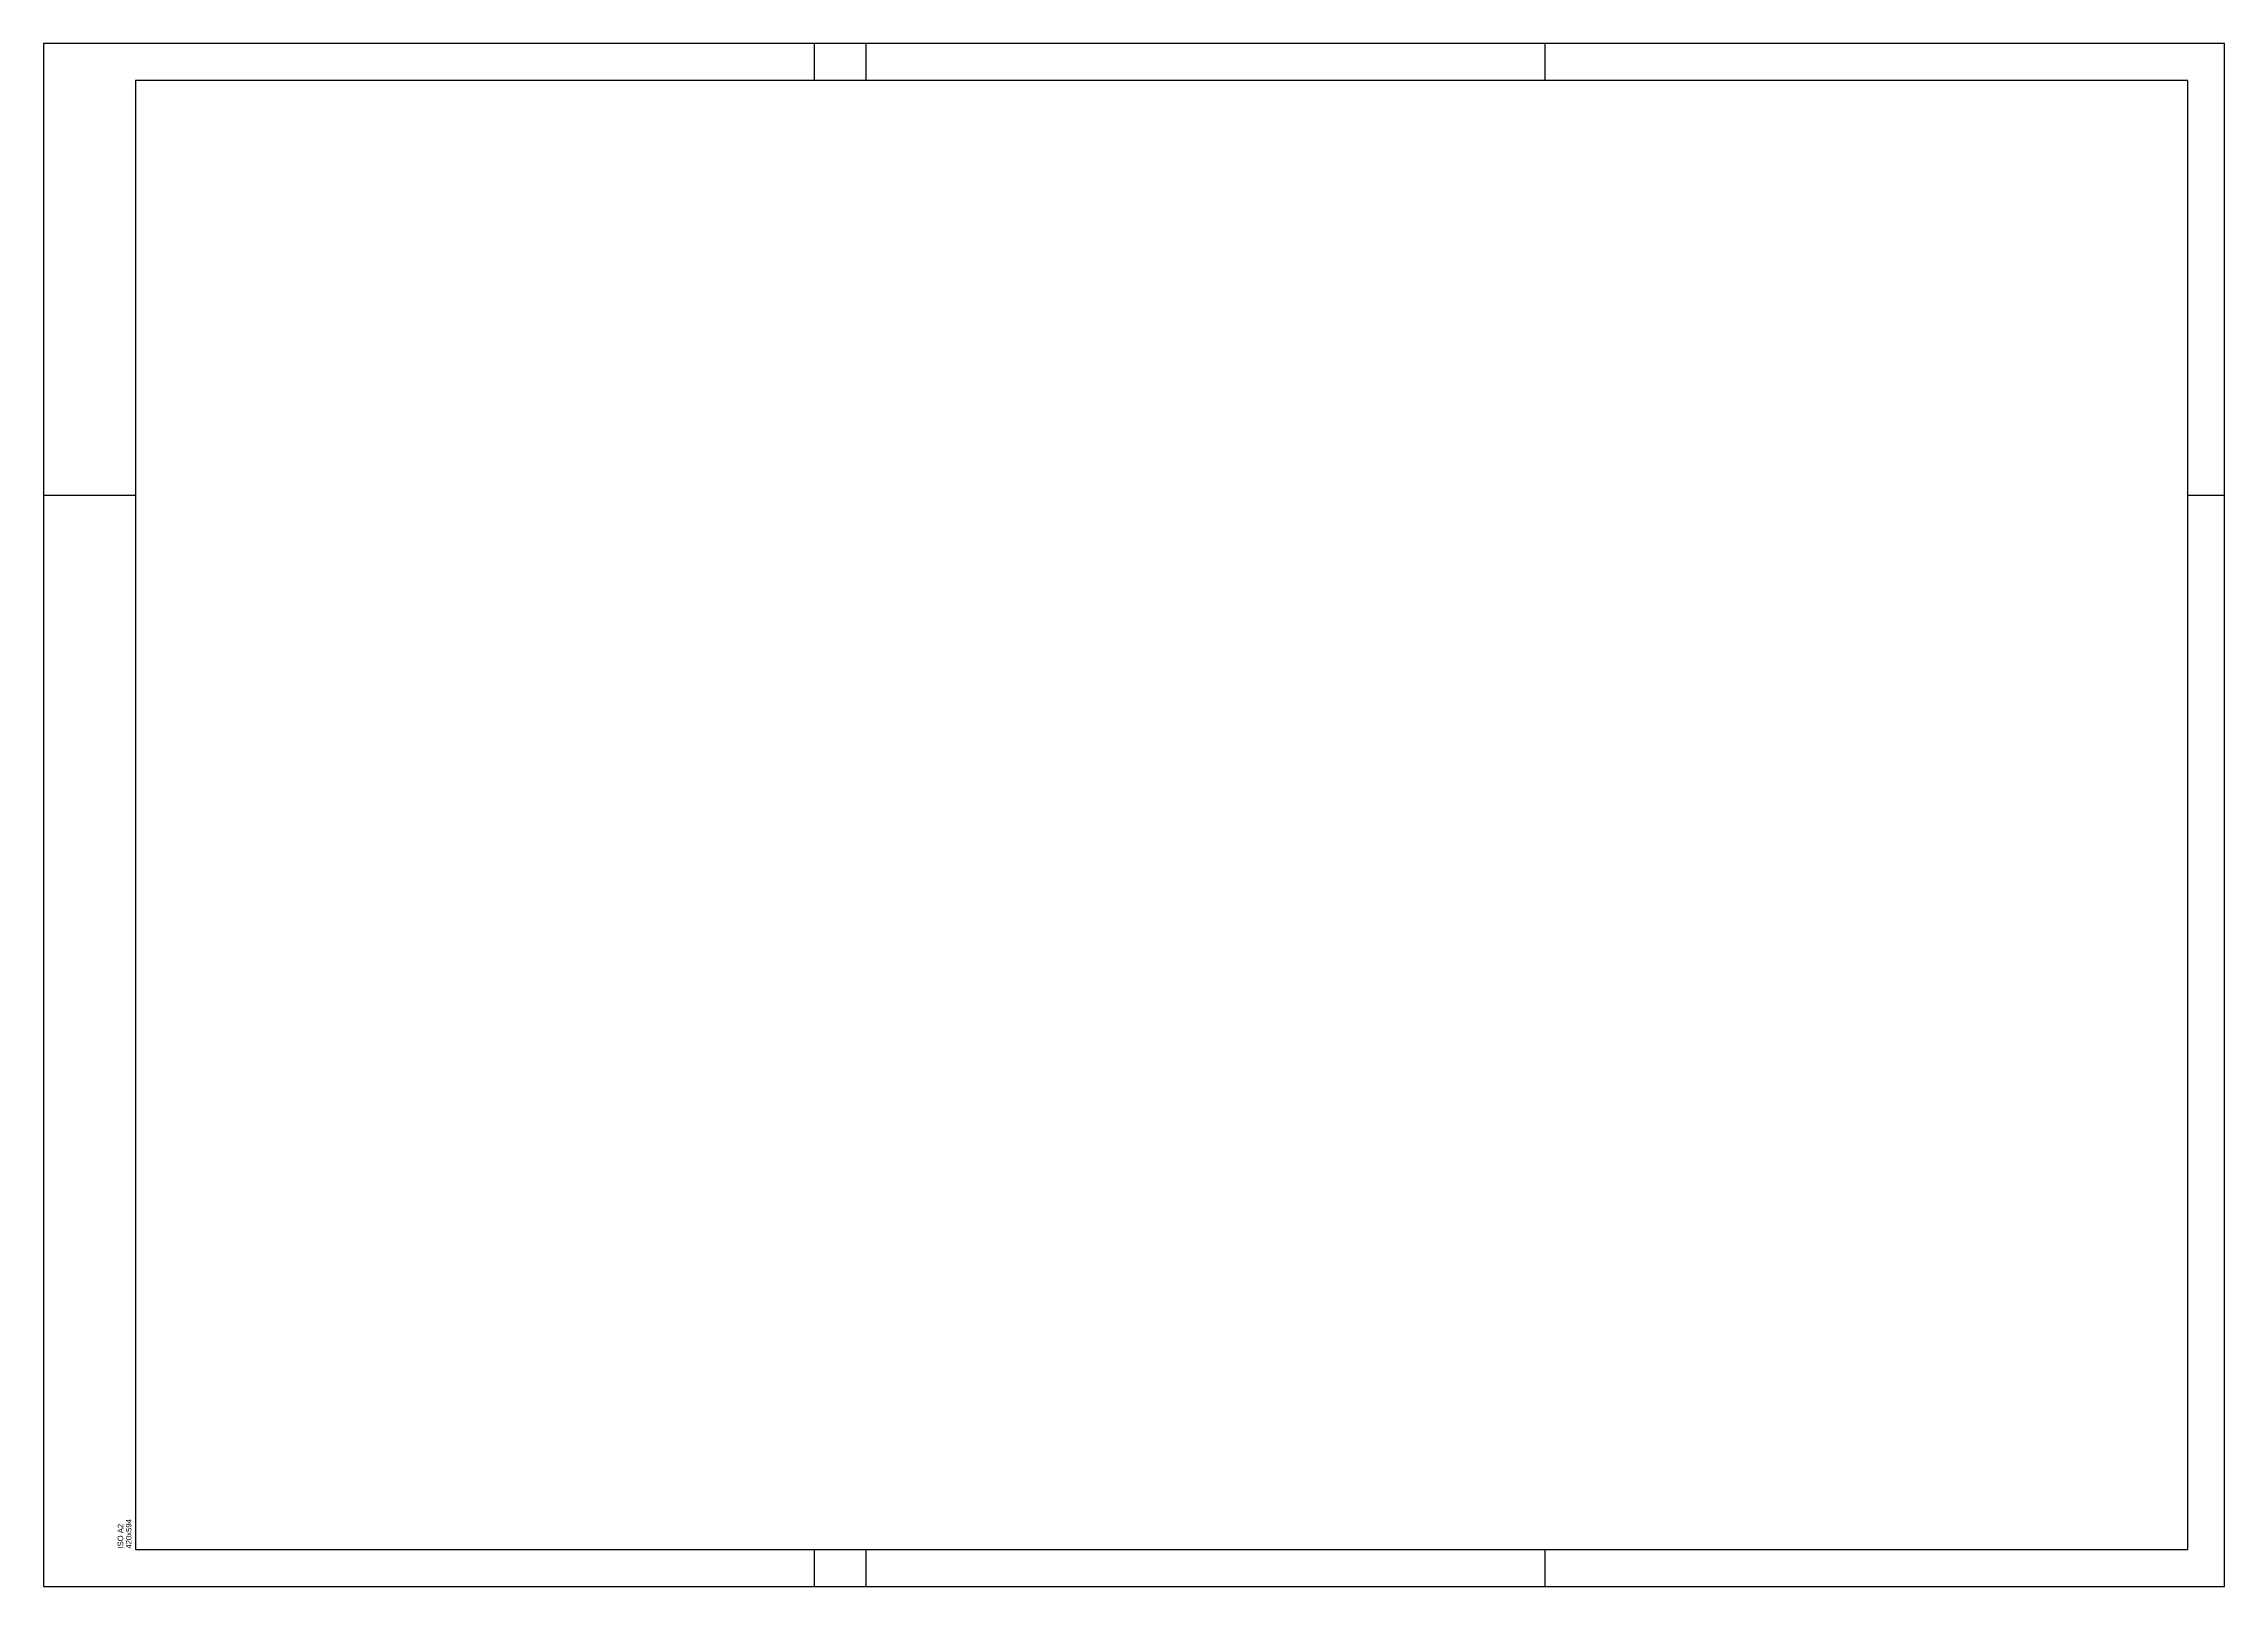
# Model space of a CAD drawing. Header units: millimetres. Extents: x 0 to 687901, y 0 to 346525.
# Drawn here: x 166875 to 211425, y 205934 to 237434 of the extents above; entities that cross this region are included whole.
import ezdxf

# ---------------------------------------------------------------- set-up
doc = ezdxf.new("R2010")
doc.units = ezdxf.units.MM
doc.layers.add('ARQ_Prancha', color=7, linetype='Continuous')
doc.layers.add('ARQ_Prancha lin_grossa', color=111, linetype='Continuous')
doc.styles.add('DES-ROMANS', font='arial.ttf')

msp = doc.modelspace()

# ---------------------------------------------------------------- linework, layer by layer
at = {"layer": 'ARQ_Prancha'}
for p, q in [((182625, 236684), (182625, 237434)), ((183675, 236684), (183675, 237434)), ((197550, 236684), (197550, 237434)), ((211425, 237434), (210675, 237434)), ((168750, 228209), (166875, 228209)), ((211425, 228209), (210675, 228209)), ((182625, 205934), (182625, 206684)), ((183675, 205934), (183675, 206684)), ((197550, 205934), (197550, 206684))]:
    msp.add_line(p, q, dxfattribs=at)
msp.add_lwpolyline([(166875, 205934), (211425, 205934), (211425, 237434), (166875, 237434)], close=True, dxfattribs=at)
at = {"layer": 'ARQ_Prancha lin_grossa'}
msp.add_lwpolyline([(210675, 206684), (210675, 236684), (168750, 236684), (168750, 206684), (210675, 206684)], close=True, dxfattribs=at)

# ---------------------------------------------------------------- texts
at = {"layer": 'ARQ_Prancha', "style": 'DES-ROMANS'}
for s, p in [('ISO A2', (168501, 206704)), ('420x594', (168669, 206704))]:
    msp.add_text(s, height=112.5, rotation=90, dxfattribs=at).set_placement(p)

doc.saveas('drawing.dxf')
